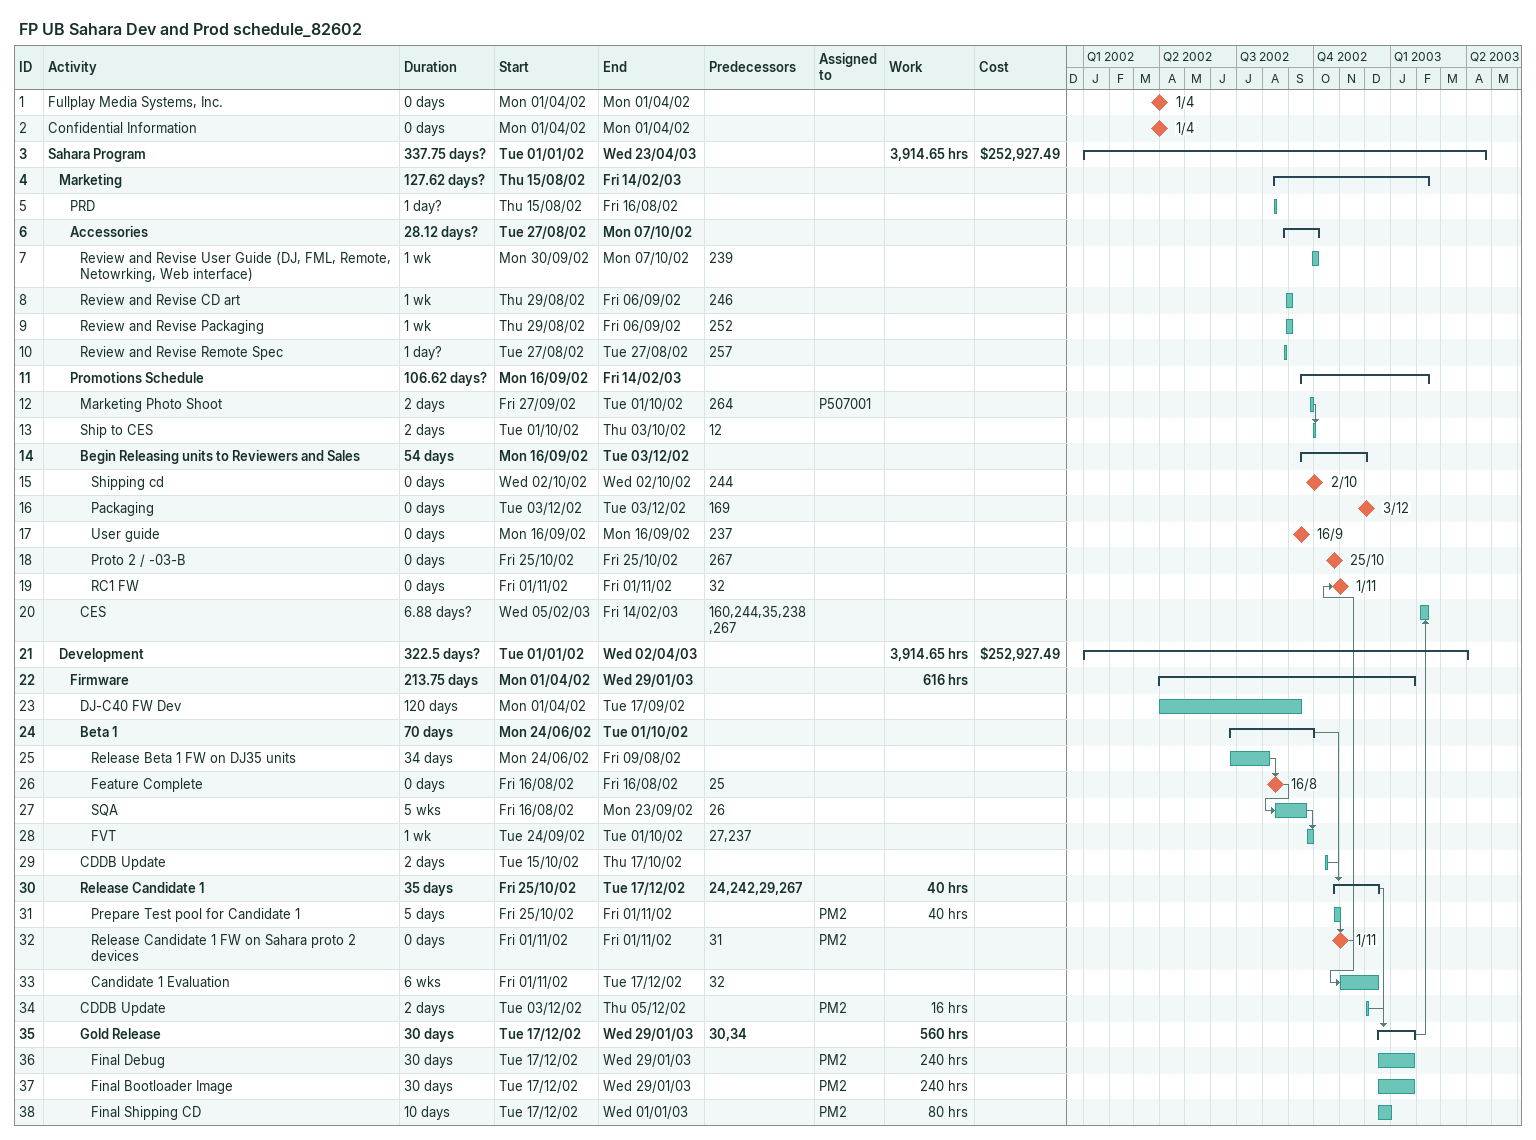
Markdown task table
FP UB Sahara Dev and Prod schedule_82602

| ID | Level | Task | Duration | Start | Finish | Predecessors | Resources | Work (h) | Cost ($) |
|---|---|---|---|---|---|---|---|---|---|
| 1 | 1 | Fullplay Media Systems, Inc. | 0d | 2002-04-01 | 2002-04-01 |  |  |  |  |
| 2 | 1 | Confidential Information | 0d | 2002-04-01 | 2002-04-01 |  |  |  |  |
| 3 | 1 | **Sahara Program** | 337.75d? | 2002-01-01 | 2003-04-23 |  |  | 3914.65 | 252927.49 |
| 4 | 2 | **Marketing** | 127.62d? | 2002-08-15 | 2003-02-14 |  |  |  |  |
| 5 | 3 | PRD | 1d? | 2002-08-15 | 2002-08-16 |  |  |  |  |
| 6 | 3 | **Accessories** | 28.12d? | 2002-08-27 | 2002-10-07 |  |  |  |  |
| 7 | 4 | Review and Revise User Guide (DJ, FML, Remote, Netowrking, Web interface) | 1w | 2002-09-30 | 2002-10-07 | 239 |  |  |  |
| 8 | 4 | Review and Revise CD art | 1w | 2002-08-29 | 2002-09-06 | 246 |  |  |  |
| 9 | 4 | Review and Revise Packaging | 1w | 2002-08-29 | 2002-09-06 | 252 |  |  |  |
| 10 | 4 | Review and Revise Remote Spec | 1d? | 2002-08-27 | 2002-08-27 | 257 |  |  |  |
| 11 | 3 | **Promotions Schedule** | 106.62d? | 2002-09-16 | 2003-02-14 |  |  |  |  |
| 12 | 4 | Marketing Photo Shoot | 2d | 2002-09-27 | 2002-10-01 | 264 | P507001 |  |  |
| 13 | 4 | Ship to CES | 2d | 2002-10-01 | 2002-10-03 | 12 |  |  |  |
| 14 | 4 | **Begin Releasing units to Reviewers and Sales** | 54d | 2002-09-16 | 2002-12-03 |  |  |  |  |
| 15 | 5 | Shipping cd | 0d | 2002-10-02 | 2002-10-02 | 244 |  |  |  |
| 16 | 5 | Packaging | 0d | 2002-12-03 | 2002-12-03 | 169 |  |  |  |
| 17 | 5 | User guide | 0d | 2002-09-16 | 2002-09-16 | 237 |  |  |  |
| 18 | 5 | Proto 2 / -03-B | 0d | 2002-10-25 | 2002-10-25 | 267 |  |  |  |
| 19 | 5 | RC1 FW | 0d | 2002-11-01 | 2002-11-01 | 32 |  |  |  |
| 20 | 4 | CES | 6.88d? | 2003-02-05 | 2003-02-14 | 160, 244, 35, 238, 267 |  |  |  |
| 21 | 2 | **Development** | 322.5d? | 2002-01-01 | 2003-04-02 |  |  | 3914.65 | 252927.49 |
| 22 | 3 | **Firmware** | 213.75d | 2002-04-01 | 2003-01-29 |  |  | 616 |  |
| 23 | 4 | DJ-C40 FW Dev | 120d | 2002-04-01 | 2002-09-17 |  |  |  |  |
| 24 | 4 | **Beta 1** | 70d | 2002-06-24 | 2002-10-01 |  |  |  |  |
| 25 | 5 | Release Beta 1 FW on DJ35 units | 34d | 2002-06-24 | 2002-08-09 |  |  |  |  |
| 26 | 5 | Feature Complete | 0d | 2002-08-16 | 2002-08-16 | 25 |  |  |  |
| 27 | 5 | SQA | 5w | 2002-08-16 | 2002-09-23 | 26 |  |  |  |
| 28 | 5 | FVT | 1w | 2002-09-24 | 2002-10-01 | 27, 237 |  |  |  |
| 29 | 4 | CDDB Update | 2d | 2002-10-15 | 2002-10-17 |  |  |  |  |
| 30 | 4 | **Release Candidate 1** | 35d | 2002-10-25 | 2002-12-17 | 24, 242, 29, 267 |  | 40 |  |
| 31 | 5 | Prepare Test pool for Candidate 1 | 5d | 2002-10-25 | 2002-11-01 |  | PM2 | 40 |  |
| 32 | 5 | Release Candidate 1 FW on Sahara proto 2 devices | 0d | 2002-11-01 | 2002-11-01 | 31 | PM2 |  |  |
| 33 | 5 | Candidate 1 Evaluation | 6w | 2002-11-01 | 2002-12-17 | 32 |  |  |  |
| 34 | 4 | CDDB Update | 2d | 2002-12-03 | 2002-12-05 |  | PM2 | 16 |  |
| 35 | 4 | **Gold Release** | 30d | 2002-12-17 | 2003-01-29 | 30, 34 |  | 560 |  |
| 36 | 5 | Final Debug | 30d | 2002-12-17 | 2003-01-29 |  | PM2 | 240 |  |
| 37 | 5 | Final Bootloader Image | 30d | 2002-12-17 | 2003-01-29 |  | PM2 | 240 |  |
| 38 | 5 | Final Shipping CD | 10d | 2002-12-17 | 2003-01-01 |  | PM2 | 80 |  |
